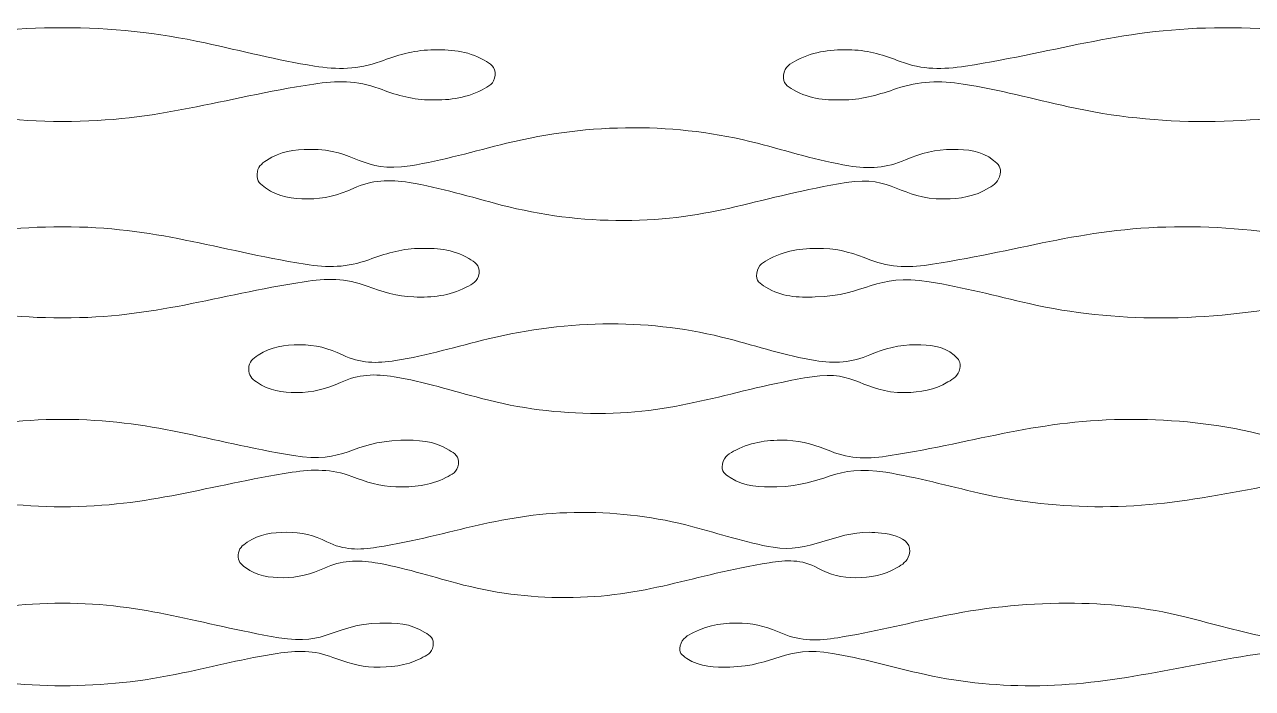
# Model space of a CAD drawing. Header units: centimetres. Extents: x -29.7 to 21.6, y -14.4 to 13.7.
# Drawn here: x -14.501 to -11.271, y -12.594 to -10.849 of the extents above; entities that cross this region are included whole.
import ezdxf

# ---------------------------------------------------------------- set-up
doc = ezdxf.new("R2010")
doc.units = ezdxf.units.CM
doc.header["$MEASUREMENT"] = 0
doc.layers.add('Layer 1', color=7, linetype='Continuous')

msp = doc.modelspace()

# ---------------------------------------------------------------- linework, layer by layer
at = {"layer": 'Layer 1', "color": 1, "lineweight": 9}
for points, knots in [([(-9.41625, -4.44965), (-9.41625, -7.29819), (-9.41625, -8.72246), (-9.66551, -10.14675), (-9.66551, -10.14675), (-9.91477, -11.57102), (-10.41326, -12.99531), (-12.40724, -14.41959)], [0, 0, 0, 0, 0.3333333, 0.3333333, 0.3333333, 0.3333333, 1, 1, 1, 1]), ([(-15.53915, -10.98202), (-15.54049, -10.95917), (-15.52652, -10.95226), (-15.51025, -10.94284), (-15.51025, -10.94284), (-15.46466, -10.91644), (-15.41989, -10.9144), (-15.37014, -10.91562), (-15.37014, -10.91562), (-15.32305, -10.91676), (-15.28092, -10.9304), (-15.23769, -10.94597), (-15.23769, -10.94597), (-15.17904, -10.96714), (-15.12422, -10.96789), (-15.06393, -10.95822), (-15.06393, -10.95822), (-14.96686, -10.94268), (-14.87201, -10.918), (-14.77622, -10.89717), (-14.77622, -10.89717), (-14.65195, -10.87016), (-14.52833, -10.8573), (-14.40121, -10.8573)], [0, 0, 0, 0, 0.1428571, 0.1428571, 0.1428571, 0.1428571, 0.2857143, 0.2857143, 0.2857143, 0.2857143, 0.4285714, 0.4285714, 0.4285714, 0.4285714, 0.5714286, 0.5714286, 0.5714286, 0.5714286, 0.7142857, 0.7142857, 0.7142857, 0.7142857, 1, 1, 1, 1]), ([(-13.26331, -10.98202), (-13.26194, -10.95917), (-13.27595, -10.95226), (-13.29225, -10.94284), (-13.29225, -10.94284), (-13.3378, -10.91644), (-13.38261, -10.9144), (-13.43236, -10.91562), (-13.43236, -10.91562), (-13.47939, -10.91676), (-13.52154, -10.9304), (-13.56478, -10.94597), (-13.56478, -10.94597), (-13.62346, -10.96714), (-13.67828, -10.96789), (-13.73853, -10.95822), (-13.73853, -10.95822), (-13.8356, -10.94268), (-13.93049, -10.918), (-14.02628, -10.89717), (-14.02628, -10.89717), (-14.15055, -10.87016), (-14.27417, -10.8573), (-14.40121, -10.8573)], [0, 0, 0, 0, 0.1428571, 0.1428571, 0.1428571, 0.1428571, 0.2857143, 0.2857143, 0.2857143, 0.2857143, 0.4285714, 0.4285714, 0.4285714, 0.4285714, 0.5714286, 0.5714286, 0.5714286, 0.5714286, 0.7142857, 0.7142857, 0.7142857, 0.7142857, 1, 1, 1, 1]), ([(-12.5047, -10.98202), (-12.50238, -10.95846), (-12.48694, -10.95204), (-12.46955, -10.94284), (-12.46955, -10.94284), (-12.42246, -10.91788), (-12.37624, -10.91435), (-12.32516, -10.91562), (-12.32516, -10.91562), (-12.27953, -10.91676), (-12.23908, -10.93009), (-12.19755, -10.94597), (-12.19755, -10.94597), (-12.13939, -10.96821), (-12.0853, -10.96753), (-12.02572, -10.95822), (-12.02572, -10.95822), (-11.77525, -10.91911), (-11.60592, -10.8573), (-11.34697, -10.8573)], [0, 0, 0, 0, 0.1666667, 0.1666667, 0.1666667, 0.1666667, 0.3333333, 0.3333333, 0.3333333, 0.3333333, 0.5, 0.5, 0.5, 0.5, 0.6666667, 0.6666667, 0.6666667, 0.6666667, 1, 1, 1, 1]), ([(-10.22887, -10.98202), (-10.22419, -10.96055), (-10.23617, -10.95267), (-10.25159, -10.94284), (-10.25159, -10.94284), (-10.29557, -10.91477), (-10.33894, -10.91444), (-10.38734, -10.91562), (-10.38734, -10.91562), (-10.52883, -10.91909), (-10.55046, -10.98282), (-10.70032, -10.95822), (-10.70032, -10.95822), (-10.79422, -10.94278), (-10.8858, -10.918), (-10.97832, -10.89717), (-10.97832, -10.89717), (-11.1005, -10.86969), (-11.22198, -10.8573), (-11.34697, -10.8573)], [0, 0, 0, 0, 0.1666667, 0.1666667, 0.1666667, 0.1666667, 0.3333333, 0.3333333, 0.3333333, 0.3333333, 0.5, 0.5, 0.5, 0.5, 0.6666667, 0.6666667, 0.6666667, 0.6666667, 1, 1, 1, 1]), ([(-15.53915, -10.98202), (-15.53728, -11.00529), (-15.52194, -11.01135), (-15.50495, -11.02032), (-15.50495, -11.02032), (-15.45844, -11.04488), (-15.41278, -11.04816), (-15.36235, -11.04694), (-15.36235, -11.04694), (-15.31666, -11.04583), (-15.27588, -11.03262), (-15.23406, -11.01724), (-15.23406, -11.01724), (-15.17586, -10.99586), (-15.1216, -10.99604), (-15.062, -11.00529), (-15.062, -11.00529), (-14.81729, -11.04322), (-14.6543, -11.10397), (-14.40121, -11.10397)], [0, 0, 0, 0, 0.1666667, 0.1666667, 0.1666667, 0.1666667, 0.3333333, 0.3333333, 0.3333333, 0.3333333, 0.5, 0.5, 0.5, 0.5, 0.6666667, 0.6666667, 0.6666667, 0.6666667, 1, 1, 1, 1]), ([(-13.26331, -10.98202), (-13.26521, -11.00529), (-13.28053, -11.01135), (-13.29752, -11.02032), (-13.29752, -11.02032), (-13.34405, -11.04488), (-13.38975, -11.04816), (-13.44015, -11.04694), (-13.44015, -11.04694), (-13.4858, -11.04583), (-13.52662, -11.03262), (-13.56844, -11.01724), (-13.56844, -11.01724), (-13.62657, -10.99586), (-13.68087, -10.99604), (-13.74046, -11.00529), (-13.74046, -11.00529), (-13.98521, -11.04322), (-14.14819, -11.10397), (-14.40121, -11.10397)], [0, 0, 0, 0, 0.1666667, 0.1666667, 0.1666667, 0.1666667, 0.3333333, 0.3333333, 0.3333333, 0.3333333, 0.5, 0.5, 0.5, 0.5, 0.6666667, 0.6666667, 0.6666667, 0.6666667, 1, 1, 1, 1]), ([(-12.5047, -10.98202), (-12.50768, -11.00408), (-12.49443, -11.01101), (-12.47879, -11.02032), (-12.47879, -11.02032), (-12.43428, -11.04682), (-12.39048, -11.04812), (-12.34188, -11.04694), (-12.34188, -11.04694), (-12.29423, -11.04578), (-12.25126, -11.03226), (-12.20721, -11.01724), (-12.20721, -11.01724), (-12.14829, -10.9972), (-12.09311, -10.99557), (-12.03256, -11.00529), (-12.03256, -11.00529), (-11.93913, -11.02028), (-11.84791, -11.04446), (-11.75578, -11.06499), (-11.75578, -11.06499), (-11.6356, -11.09176), (-11.51605, -11.10397), (-11.39309, -11.10397)], [0, 0, 0, 0, 0.1428571, 0.1428571, 0.1428571, 0.1428571, 0.2857143, 0.2857143, 0.2857143, 0.2857143, 0.4285714, 0.4285714, 0.4285714, 0.4285714, 0.5714286, 0.5714286, 0.5714286, 0.5714286, 0.7142857, 0.7142857, 0.7142857, 0.7142857, 1, 1, 1, 1]), ([(-10.22887, -10.98202), (-10.23574, -11.00526), (-10.2527, -11.01148), (-10.27132, -11.02032), (-10.27132, -11.02032), (-10.31985, -11.04331), (-10.36748, -11.04824), (-10.41971, -11.04694), (-10.41971, -11.04694), (-10.4634, -11.04588), (-10.50199, -11.03308), (-10.54159, -11.01724), (-10.54159, -11.01724), (-10.59906, -10.9943), (-10.65241, -10.99649), (-10.71105, -11.00529), (-10.71105, -11.00529), (-10.96247, -11.04299), (-11.13365, -11.10397), (-11.39309, -11.10397)], [0, 0, 0, 0, 0.1666667, 0.1666667, 0.1666667, 0.1666667, 0.3333333, 0.3333333, 0.3333333, 0.3333333, 0.5, 0.5, 0.5, 0.5, 0.6666667, 0.6666667, 0.6666667, 0.6666667, 1, 1, 1, 1]), ([(-12.89892, -11.12024), (-13.01287, -11.12024), (-13.12278, -11.13406), (-13.23341, -11.16111), (-13.23341, -11.16111), (-13.31748, -11.18168), (-13.40035, -11.20644), (-13.48623, -11.22019), (-13.48623, -11.22019), (-13.61521, -11.24085), (-13.62791, -11.17571), (-13.75031, -11.17718), (-13.75031, -11.17718), (-13.79152, -11.17768), (-13.82795, -11.18155), (-13.86411, -11.20589), (-13.86411, -11.20589), (-13.87799, -11.21518), (-13.88862, -11.2232), (-13.88934, -11.24222)], [0, 0, 0, 0, 0.1666667, 0.1666667, 0.1666667, 0.1666667, 0.3333333, 0.3333333, 0.3333333, 0.3333333, 0.5, 0.5, 0.5, 0.5, 0.6666667, 0.6666667, 0.6666667, 0.6666667, 1, 1, 1, 1]), ([(-12.89892, -11.12024), (-12.78781, -11.12024), (-12.68092, -11.13333), (-12.57327, -11.16111), (-12.57327, -11.16111), (-12.49344, -11.18173), (-12.41493, -11.20662), (-12.33314, -11.22019), (-12.33314, -11.22019), (-12.28025, -11.22898), (-12.23378, -11.22617), (-12.18367, -11.20463), (-12.18367, -11.20463), (-12.14348, -11.18731), (-12.10428, -11.17664), (-12.0598, -11.17718), (-12.0598, -11.17718), (-12.02042, -11.17764), (-11.9859, -11.17936), (-11.95218, -11.20589), (-11.95218, -11.20589), (-11.93955, -11.2158), (-11.93159, -11.22449), (-11.93478, -11.24222)], [0, 0, 0, 0, 0.1428571, 0.1428571, 0.1428571, 0.1428571, 0.2857143, 0.2857143, 0.2857143, 0.2857143, 0.4285714, 0.4285714, 0.4285714, 0.4285714, 0.5714286, 0.5714286, 0.5714286, 0.5714286, 0.7142857, 0.7142857, 0.7142857, 0.7142857, 1, 1, 1, 1]), ([(-13.88934, -11.24222), (-13.89004, -11.26082), (-13.88028, -11.26904), (-13.86696, -11.27854), (-13.86696, -11.27854), (-13.83197, -11.30348), (-13.7966, -11.30675), (-13.75631, -11.30725), (-13.75631, -11.30725), (-13.71307, -11.30775), (-13.6753, -11.29739), (-13.63652, -11.2798), (-13.63652, -11.2798), (-13.58704, -11.25737), (-13.54127, -11.25565), (-13.48908, -11.26424), (-13.48908, -11.26424), (-13.40667, -11.27779), (-13.32747, -11.30253), (-13.24701, -11.3233), (-13.24701, -11.3233), (-13.14065, -11.35078), (-13.03504, -11.36418), (-12.9252, -11.36418)], [0, 0, 0, 0, 0.1428571, 0.1428571, 0.1428571, 0.1428571, 0.2857143, 0.2857143, 0.2857143, 0.2857143, 0.4285714, 0.4285714, 0.4285714, 0.4285714, 0.5714286, 0.5714286, 0.5714286, 0.5714286, 0.7142857, 0.7142857, 0.7142857, 0.7142857, 1, 1, 1, 1]), ([(-11.93478, -11.24222), (-11.93824, -11.26152), (-11.95025, -11.26941), (-11.96502, -11.27854), (-11.96502, -11.27854), (-12.00236, -11.30161), (-12.03967, -11.30674), (-12.08182, -11.30725), (-12.08182, -11.30725), (-12.19977, -11.30863), (-12.21545, -11.24449), (-12.33978, -11.26424), (-12.33978, -11.26424), (-12.5607, -11.29932), (-12.69525, -11.36418), (-12.9252, -11.36418)], [0, 0, 0, 0, 0.2, 0.2, 0.2, 0.2, 0.4, 0.4, 0.4, 0.4, 0.6, 0.6, 0.6, 0.6, 1, 1, 1, 1]), ([(-15.49709, -11.5024), (-15.49886, -11.48045), (-15.48573, -11.47341), (-15.4701, -11.46411), (-15.4701, -11.46411), (-15.4264, -11.43809), (-15.38343, -11.43628), (-15.33555, -11.43747), (-15.33555, -11.43747), (-15.28993, -11.43861), (-15.24917, -11.45197), (-15.20738, -11.46716), (-15.20738, -11.46716), (-15.15076, -11.48776), (-15.09797, -11.48863), (-15.03975, -11.47914), (-15.03975, -11.47914), (-14.80299, -11.44058), (-14.64671, -11.38044), (-14.40121, -11.38044)], [0, 0, 0, 0, 0.1666667, 0.1666667, 0.1666667, 0.1666667, 0.3333333, 0.3333333, 0.3333333, 0.3333333, 0.5, 0.5, 0.5, 0.5, 0.6666667, 0.6666667, 0.6666667, 0.6666667, 1, 1, 1, 1]), ([(-13.30541, -11.5024), (-13.30364, -11.48045), (-13.31676, -11.47341), (-13.33241, -11.46411), (-13.33241, -11.46411), (-13.3761, -11.43809), (-13.41907, -11.43628), (-13.46696, -11.43747), (-13.46696, -11.43747), (-13.51255, -11.43861), (-13.55329, -11.45197), (-13.59511, -11.46716), (-13.59511, -11.46716), (-13.6517, -11.48776), (-13.70449, -11.48863), (-13.76275, -11.47914), (-13.76275, -11.47914), (-13.99954, -11.44058), (-14.15578, -11.38044), (-14.40121, -11.38044)], [0, 0, 0, 0, 0.1666667, 0.1666667, 0.1666667, 0.1666667, 0.3333333, 0.3333333, 0.3333333, 0.3333333, 0.5, 0.5, 0.5, 0.5, 0.6666667, 0.6666667, 0.6666667, 0.6666667, 1, 1, 1, 1]), ([(-12.57481, -11.5024), (-12.57173, -11.47956), (-12.55665, -11.4731), (-12.53953, -11.46411), (-12.53953, -11.46411), (-12.4938, -11.43999), (-12.44896, -11.43623), (-12.39929, -11.43747), (-12.39929, -11.43747), (-12.35563, -11.43858), (-12.3171, -11.45155), (-12.27747, -11.46716), (-12.27747, -11.46716), (-12.2216, -11.48922), (-12.16973, -11.48815), (-12.11246, -11.47914), (-12.11246, -11.47914), (-11.86892, -11.44081), (-11.70459, -11.38044), (-11.45268, -11.38044)], [0, 0, 0, 0, 0.1666667, 0.1666667, 0.1666667, 0.1666667, 0.3333333, 0.3333333, 0.3333333, 0.3333333, 0.5, 0.5, 0.5, 0.5, 0.6666667, 0.6666667, 0.6666667, 0.6666667, 1, 1, 1, 1]), ([(-10.38311, -11.5024), (-10.37722, -11.48254), (-10.38728, -11.47406), (-10.40191, -11.46411), (-10.40191, -11.46411), (-10.44347, -11.43572), (-10.48461, -11.43633), (-10.53066, -11.43747), (-10.53066, -11.43747), (-10.66904, -11.44091), (-10.68863, -11.50392), (-10.83546, -11.47914), (-10.83546, -11.47914), (-10.92464, -11.46408), (-11.0115, -11.4398), (-11.09938, -11.41944), (-11.09938, -11.41944), (-11.21642, -11.39233), (-11.33277, -11.38044), (-11.45268, -11.38044)], [0, 0, 0, 0, 0.1666667, 0.1666667, 0.1666667, 0.1666667, 0.3333333, 0.3333333, 0.3333333, 0.3333333, 0.5, 0.5, 0.5, 0.5, 0.6666667, 0.6666667, 0.6666667, 0.6666667, 1, 1, 1, 1]), ([(-15.49709, -11.5024), (-15.49467, -11.52489), (-15.47975, -11.53074), (-15.46319, -11.53939), (-15.46319, -11.53939), (-15.41822, -11.56285), (-15.3741, -11.56625), (-15.32537, -11.56507), (-15.32537, -11.56507), (-15.28161, -11.564), (-15.24263, -11.55128), (-15.20257, -11.53641), (-15.20257, -11.53641), (-15.14664, -11.51565), (-15.09453, -11.51599), (-15.03723, -11.52486), (-15.03723, -11.52486), (-14.80142, -11.56143), (-14.64508, -11.62009), (-14.40121, -11.62009)], [0, 0, 0, 0, 0.1666667, 0.1666667, 0.1666667, 0.1666667, 0.3333333, 0.3333333, 0.3333333, 0.3333333, 0.5, 0.5, 0.5, 0.5, 0.6666667, 0.6666667, 0.6666667, 0.6666667, 1, 1, 1, 1]), ([(-13.30541, -11.5024), (-13.30783, -11.52489), (-13.32278, -11.53074), (-13.33931, -11.53939), (-13.33931, -11.53939), (-13.38428, -11.56285), (-13.4284, -11.56625), (-13.47713, -11.56507), (-13.47713, -11.56507), (-13.52089, -11.564), (-13.5599, -11.55128), (-13.5999, -11.53641), (-13.5999, -11.53641), (-13.6558, -11.51565), (-13.70796, -11.51599), (-13.76524, -11.52486), (-13.76524, -11.52486), (-14.00105, -11.56143), (-14.15739, -11.62009), (-14.40121, -11.62009)], [0, 0, 0, 0, 0.1666667, 0.1666667, 0.1666667, 0.1666667, 0.3333333, 0.3333333, 0.3333333, 0.3333333, 0.5, 0.5, 0.5, 0.5, 0.6666667, 0.6666667, 0.6666667, 0.6666667, 1, 1, 1, 1]), ([(-12.57481, -11.5024), (-12.57857, -11.52326), (-12.56637, -11.53026), (-12.55151, -11.53939), (-12.55151, -11.53939), (-12.50919, -11.56539), (-12.46749, -11.5662), (-12.42108, -11.56507), (-12.42108, -11.56507), (-12.28716, -11.56181), (-12.26311, -11.50186), (-12.12142, -11.52486), (-12.12142, -11.52486), (-12.03263, -11.53927), (-11.94609, -11.56262), (-11.85867, -11.58247), (-11.85867, -11.58247), (-11.74409, -11.60848), (-11.63014, -11.62009), (-11.51284, -11.62009)], [0, 0, 0, 0, 0.1666667, 0.1666667, 0.1666667, 0.1666667, 0.3333333, 0.3333333, 0.3333333, 0.3333333, 0.5, 0.5, 0.5, 0.5, 0.6666667, 0.6666667, 0.6666667, 0.6666667, 1, 1, 1, 1]), ([(-10.38311, -11.5024), (-10.39185, -11.52449), (-10.40888, -11.53087), (-10.42766, -11.53939), (-10.42766, -11.53939), (-10.47519, -11.56095), (-10.52182, -11.56632), (-10.57285, -11.56507), (-10.57285, -11.56507), (-10.61408, -11.56407), (-10.65028, -11.55186), (-10.68739, -11.53641), (-10.68739, -11.53641), (-10.74244, -11.51353), (-10.79333, -11.51654), (-10.84943, -11.52486), (-10.84943, -11.52486), (-10.94903, -11.53965), (-11.04678, -11.56269), (-11.14533, -11.58247), (-11.14533, -11.58247), (-11.26715, -11.60694), (-11.3884, -11.62009), (-11.51284, -11.62009)], [0, 0, 0, 0, 0.1428571, 0.1428571, 0.1428571, 0.1428571, 0.2857143, 0.2857143, 0.2857143, 0.2857143, 0.4285714, 0.4285714, 0.4285714, 0.4285714, 0.5714286, 0.5714286, 0.5714286, 0.5714286, 0.7142857, 0.7142857, 0.7142857, 0.7142857, 1, 1, 1, 1]), ([(-12.95927, -11.6358), (-13.06908, -11.6358), (-13.17489, -11.64919), (-13.28145, -11.67525), (-13.28145, -11.67525), (-13.36251, -11.69505), (-13.44237, -11.71894), (-13.52514, -11.73224), (-13.52514, -11.73224), (-13.57459, -11.74021), (-13.61789, -11.73985), (-13.66476, -11.7172), (-13.66476, -11.7172), (-13.70112, -11.69967), (-13.73657, -11.69023), (-13.77735, -11.69074), (-13.77735, -11.69074), (-13.81701, -11.69123), (-13.852, -11.69507), (-13.88679, -11.71842), (-13.88679, -11.71842), (-13.90017, -11.72741), (-13.91045, -11.73516), (-13.91137, -11.7535)], [0, 0, 0, 0, 0.1428571, 0.1428571, 0.1428571, 0.1428571, 0.2857143, 0.2857143, 0.2857143, 0.2857143, 0.4285714, 0.4285714, 0.4285714, 0.4285714, 0.5714286, 0.5714286, 0.5714286, 0.5714286, 0.7142857, 0.7142857, 0.7142857, 0.7142857, 1, 1, 1, 1]), ([(-12.95927, -11.6358), (-12.8532, -11.6358), (-12.75118, -11.64823), (-12.64848, -11.67525), (-12.64848, -11.67525), (-12.57291, -11.69511), (-12.49865, -11.71917), (-12.42115, -11.73224), (-12.42115, -11.73224), (-12.37016, -11.74084), (-12.32542, -11.73766), (-12.2772, -11.7172), (-12.2772, -11.7172), (-12.23817, -11.70067), (-12.20017, -11.6902), (-12.15703, -11.69074), (-12.15703, -11.69074), (-12.11975, -11.69118), (-12.08713, -11.69215), (-12.05554, -11.71842), (-12.05554, -11.71842), (-12.04369, -11.72827), (-12.03708, -11.73695), (-12.04101, -11.7535)], [0, 0, 0, 0, 0.1428571, 0.1428571, 0.1428571, 0.1428571, 0.2857143, 0.2857143, 0.2857143, 0.2857143, 0.4285714, 0.4285714, 0.4285714, 0.4285714, 0.5714286, 0.5714286, 0.5714286, 0.5714286, 0.7142857, 0.7142857, 0.7142857, 0.7142857, 1, 1, 1, 1]), ([(-13.91137, -11.7535), (-13.91229, -11.77127), (-13.90313, -11.77932), (-13.89043, -11.78854), (-13.89043, -11.78854), (-13.85718, -11.8127), (-13.82357, -11.81578), (-13.7851, -11.81624), (-13.7851, -11.81624), (-13.74357, -11.81673), (-13.70734, -11.80665), (-13.67013, -11.78976), (-13.67013, -11.78976), (-13.62274, -11.76825), (-13.57891, -11.76639), (-13.52884, -11.77474), (-13.52884, -11.77474), (-13.45052, -11.78778), (-13.37535, -11.81166), (-13.29899, -11.83172), (-13.29899, -11.83172), (-13.19793, -11.85829), (-13.09761, -11.87118), (-12.99314, -11.87118)], [0, 0, 0, 0, 0.1428571, 0.1428571, 0.1428571, 0.1428571, 0.2857143, 0.2857143, 0.2857143, 0.2857143, 0.4285714, 0.4285714, 0.4285714, 0.4285714, 0.5714286, 0.5714286, 0.5714286, 0.5714286, 0.7142857, 0.7142857, 0.7142857, 0.7142857, 1, 1, 1, 1]), ([(-12.04101, -11.7535), (-12.04546, -11.77205), (-12.05747, -11.77978), (-12.07207, -11.78854), (-12.07207, -11.78854), (-12.10833, -11.81033), (-12.1445, -11.81574), (-12.18534, -11.81624), (-12.18534, -11.81624), (-12.29685, -11.81758), (-12.31207, -11.75605), (-12.42966, -11.77474), (-12.42966, -11.77474), (-12.64256, -11.80858), (-12.77144, -11.87118), (-12.99314, -11.87118)], [0, 0, 0, 0, 0.2, 0.2, 0.2, 0.2, 0.4, 0.4, 0.4, 0.4, 0.6, 0.6, 0.6, 0.6, 1, 1, 1, 1]), ([(-15.44293, -12.00456), (-15.44519, -11.98377), (-15.43311, -11.9767), (-15.41825, -11.96759), (-15.41825, -11.96759), (-15.37698, -11.94225), (-15.33634, -11.94077), (-15.29087, -11.94191), (-15.29087, -11.94191), (-15.16159, -11.94519), (-15.14582, -12.00485), (-15.00856, -11.98211), (-15.00856, -11.98211), (-14.78299, -11.94473), (-14.63532, -11.88687), (-14.40121, -11.88687)], [0, 0, 0, 0, 0.2, 0.2, 0.2, 0.2, 0.4, 0.4, 0.4, 0.4, 0.6, 0.6, 0.6, 0.6, 1, 1, 1, 1]), ([(-13.35954, -12.00456), (-13.35731, -11.98377), (-13.36935, -11.9767), (-13.38422, -11.96759), (-13.38422, -11.96759), (-13.42549, -11.94225), (-13.46617, -11.94077), (-13.51162, -11.94191), (-13.51162, -11.94191), (-13.64087, -11.94519), (-13.65664, -12.00485), (-13.79395, -11.98211), (-13.79395, -11.98211), (-14.01948, -11.94473), (-14.16714, -11.88687), (-14.40121, -11.88687)], [0, 0, 0, 0, 0.2, 0.2, 0.2, 0.2, 0.4, 0.4, 0.4, 0.4, 0.6, 0.6, 0.6, 0.6, 1, 1, 1, 1]), ([(-12.66507, -12.00456), (-12.66115, -11.9827), (-12.64645, -11.97629), (-12.62976, -11.96759), (-12.62976, -11.96759), (-12.58587, -11.94467), (-12.54277, -11.94071), (-12.49498, -11.94191), (-12.49498, -11.94191), (-12.45381, -11.94296), (-12.41768, -11.95536), (-12.3806, -11.97055), (-12.3806, -11.97055), (-12.32758, -11.99225), (-12.27855, -11.99069), (-12.22422, -11.98211), (-12.22422, -11.98211), (-11.99002, -11.94508), (-11.83187, -11.88687), (-11.58952, -11.88687)], [0, 0, 0, 0, 0.1666667, 0.1666667, 0.1666667, 0.1666667, 0.3333333, 0.3333333, 0.3333333, 0.3333333, 0.5, 0.5, 0.5, 0.5, 0.6666667, 0.6666667, 0.6666667, 0.6666667, 1, 1, 1, 1]), ([(-10.58168, -12.00456), (-10.55901, -11.94721), (-10.67869, -11.94096), (-10.71571, -11.94191), (-10.71571, -11.94191), (-10.84871, -11.94526), (-10.86818, -12.00672), (-11.00961, -11.98211), (-11.00961, -11.98211), (-11.0929, -11.96761), (-11.17381, -11.94413), (-11.25576, -11.92451), (-11.25576, -11.92451), (-11.36628, -11.89806), (-11.47618, -11.88687), (-11.58952, -11.88687)], [0, 0, 0, 0, 0.2, 0.2, 0.2, 0.2, 0.4, 0.4, 0.4, 0.4, 0.6, 0.6, 0.6, 0.6, 1, 1, 1, 1]), ([(-15.44293, -12.00456), (-15.43995, -12.02596), (-15.42555, -12.03153), (-15.40965, -12.03971), (-15.40965, -12.03971), (-15.36671, -12.06179), (-15.32458, -12.06528), (-15.27807, -12.06414), (-15.27807, -12.06414), (-15.23674, -12.06312), (-15.19998, -12.05107), (-15.16222, -12.03689), (-15.16222, -12.03689), (-15.1092, -12.01699), (-15.05974, -12.01751), (-15.00541, -12.02591), (-15.00541, -12.02591), (-14.78119, -12.06062), (-14.6331, -12.11646), (-14.40121, -12.11646)], [0, 0, 0, 0, 0.1666667, 0.1666667, 0.1666667, 0.1666667, 0.3333333, 0.3333333, 0.3333333, 0.3333333, 0.5, 0.5, 0.5, 0.5, 0.6666667, 0.6666667, 0.6666667, 0.6666667, 1, 1, 1, 1]), ([(-13.35954, -12.00456), (-13.36251, -12.02596), (-13.37691, -12.03153), (-13.39286, -12.03971), (-13.39286, -12.03971), (-13.4358, -12.06179), (-13.47792, -12.06528), (-13.52439, -12.06414), (-13.52439, -12.06414), (-13.56569, -12.06312), (-13.60251, -12.05107), (-13.64025, -12.03689), (-13.64025, -12.03689), (-13.6933, -12.01699), (-13.74272, -12.01751), (-13.79705, -12.02591), (-13.79705, -12.02591), (-14.02127, -12.06062), (-14.16937, -12.11646), (-14.40121, -12.11646)], [0, 0, 0, 0, 0.1666667, 0.1666667, 0.1666667, 0.1666667, 0.3333333, 0.3333333, 0.3333333, 0.3333333, 0.5, 0.5, 0.5, 0.5, 0.6666667, 0.6666667, 0.6666667, 0.6666667, 1, 1, 1, 1]), ([(-12.66507, -12.00456), (-12.66955, -12.02387), (-12.65869, -12.03091), (-12.64485, -12.03971), (-12.64485, -12.03971), (-12.60512, -12.06498), (-12.566, -12.0652), (-12.52238, -12.06414), (-12.52238, -12.06414), (-12.39422, -12.06103), (-12.37114, -12.00364), (-12.23548, -12.02591), (-12.23548, -12.02591), (-12.15248, -12.03954), (-12.07164, -12.06179), (-11.98998, -12.08068), (-11.98998, -12.08068), (-11.88234, -12.10563), (-11.77532, -12.11646), (-11.66503, -12.11646)], [0, 0, 0, 0, 0.1666667, 0.1666667, 0.1666667, 0.1666667, 0.3333333, 0.3333333, 0.3333333, 0.3333333, 0.5, 0.5, 0.5, 0.5, 0.6666667, 0.6666667, 0.6666667, 0.6666667, 1, 1, 1, 1]), ([(-10.58168, -12.00456), (-10.59219, -12.02511), (-10.60924, -12.03159), (-10.62809, -12.03971), (-10.62809, -12.03971), (-10.67414, -12.05961), (-10.71934, -12.06536), (-10.76869, -12.06414), (-10.76869, -12.06414), (-10.80692, -12.06319), (-10.84024, -12.05182), (-10.87441, -12.03689), (-10.87441, -12.03689), (-10.92641, -12.01425), (-10.97429, -12.01817), (-11.02715, -12.02591), (-11.02715, -12.02591), (-11.23962, -12.05702), (-11.44601, -12.11646), (-11.66503, -12.11646)], [0, 0, 0, 0, 0.1666667, 0.1666667, 0.1666667, 0.1666667, 0.3333333, 0.3333333, 0.3333333, 0.3333333, 0.5, 0.5, 0.5, 0.5, 0.6666667, 0.6666667, 0.6666667, 0.6666667, 1, 1, 1, 1]), ([(-13.03588, -12.13141), (-13.24623, -12.13141), (-13.37214, -12.19052), (-13.57413, -12.2231), (-13.57413, -12.2231), (-13.62071, -12.23061), (-13.66143, -12.23051), (-13.7056, -12.20881), (-13.7056, -12.20881), (-13.73975, -12.19206), (-13.77303, -12.18317), (-13.81148, -12.18365), (-13.81148, -12.18365), (-13.84915, -12.1841), (-13.88234, -12.1879), (-13.91536, -12.20995), (-13.91536, -12.20995), (-13.92813, -12.2185), (-13.93795, -12.22591), (-13.93906, -12.24331)], [0, 0, 0, 0, 0.1666667, 0.1666667, 0.1666667, 0.1666667, 0.3333333, 0.3333333, 0.3333333, 0.3333333, 0.5, 0.5, 0.5, 0.5, 0.6666667, 0.6666667, 0.6666667, 0.6666667, 1, 1, 1, 1]), ([(-13.03588, -12.13141), (-12.93607, -12.13141), (-12.84017, -12.14302), (-12.74359, -12.1689), (-12.74359, -12.1689), (-12.67322, -12.18777), (-12.6041, -12.2107), (-12.53183, -12.2231), (-12.53183, -12.2231), (-12.43947, -12.23896), (-12.36718, -12.18257), (-12.2798, -12.18365), (-12.2798, -12.18365), (-12.24547, -12.18406), (-12.15834, -12.19124), (-12.17441, -12.24331)], [0, 0, 0, 0, 0.2, 0.2, 0.2, 0.2, 0.4, 0.4, 0.4, 0.4, 0.6, 0.6, 0.6, 0.6, 1, 1, 1, 1]), ([(-13.93906, -12.24331), (-13.94014, -12.26005), (-13.93176, -12.26779), (-13.91981, -12.27663), (-13.91981, -12.27663), (-13.88873, -12.2997), (-13.85718, -12.30255), (-13.82104, -12.30297), (-13.82104, -12.30297), (-13.78174, -12.30345), (-13.74746, -12.29374), (-13.71222, -12.2778), (-13.71222, -12.2778), (-13.66744, -12.25751), (-13.62604, -12.25552), (-13.57869, -12.26351), (-13.57869, -12.26351), (-13.50537, -12.27587), (-13.43518, -12.29859), (-13.3638, -12.3177), (-13.3638, -12.3177), (-13.26927, -12.34303), (-13.17541, -12.35521), (-13.07755, -12.35521)], [0, 0, 0, 0, 0.1428571, 0.1428571, 0.1428571, 0.1428571, 0.2857143, 0.2857143, 0.2857143, 0.2857143, 0.4285714, 0.4285714, 0.4285714, 0.4285714, 0.5714286, 0.5714286, 0.5714286, 0.5714286, 0.7142857, 0.7142857, 0.7142857, 0.7142857, 1, 1, 1, 1]), ([(-12.17441, -12.24331), (-12.17981, -12.26084), (-12.19179, -12.26831), (-12.20606, -12.27663), (-12.20606, -12.27663), (-12.24085, -12.29685), (-12.27554, -12.30251), (-12.31465, -12.30297), (-12.31465, -12.30297), (-12.35111, -12.30342), (-12.3822, -12.29515), (-12.41408, -12.2778), (-12.41408, -12.2778), (-12.45725, -12.25427), (-12.49684, -12.2563), (-12.54231, -12.26351), (-12.54231, -12.26351), (-12.74477, -12.29566), (-12.86677, -12.35521), (-13.07755, -12.35521)], [0, 0, 0, 0, 0.1666667, 0.1666667, 0.1666667, 0.1666667, 0.3333333, 0.3333333, 0.3333333, 0.3333333, 0.5, 0.5, 0.5, 0.5, 0.6666667, 0.6666667, 0.6666667, 0.6666667, 1, 1, 1, 1]), ([(-15.37629, -12.48204), (-15.37901, -12.46272), (-15.36818, -12.45568), (-15.35437, -12.44688), (-15.35437, -12.44688), (-15.31598, -12.4225), (-15.27811, -12.42139), (-15.23566, -12.42247), (-15.23566, -12.42247), (-15.11303, -12.4256), (-15.10056, -12.4827), (-14.9701, -12.46069), (-14.9701, -12.46069), (-14.75851, -12.42499), (-14.62112, -12.37013), (-14.40121, -12.37013)], [0, 0, 0, 0, 0.2, 0.2, 0.2, 0.2, 0.4, 0.4, 0.4, 0.4, 0.6, 0.6, 0.6, 0.6, 1, 1, 1, 1]), ([(-13.4262, -12.48204), (-13.42352, -12.46272), (-13.43429, -12.45568), (-13.44814, -12.44688), (-13.44814, -12.44688), (-13.48655, -12.4225), (-13.52439, -12.42139), (-13.56684, -12.42247), (-13.56684, -12.42247), (-13.68947, -12.4256), (-13.70194, -12.4827), (-13.83236, -12.46069), (-13.83236, -12.46069), (-14.04399, -12.42499), (-14.18138, -12.37013), (-14.40121, -12.37013)], [0, 0, 0, 0, 0.2, 0.2, 0.2, 0.2, 0.4, 0.4, 0.4, 0.4, 0.6, 0.6, 0.6, 0.6, 1, 1, 1, 1]), ([(-12.77615, -12.48204), (-12.77138, -12.46146), (-12.75724, -12.45516), (-12.74114, -12.44688), (-12.74114, -12.44688), (-12.69947, -12.42551), (-12.65863, -12.42129), (-12.61333, -12.42247), (-12.61333, -12.42247), (-12.57517, -12.42345), (-12.54195, -12.43513), (-12.50778, -12.44972), (-12.50778, -12.44972), (-12.45829, -12.47082), (-12.4127, -12.46874), (-12.36204, -12.46069), (-12.36204, -12.46069), (-12.27246, -12.44649), (-12.18468, -12.42449), (-12.09613, -12.40592), (-12.09613, -12.40592), (-11.98455, -12.3825), (-11.87357, -12.37013), (-11.75942, -12.37013)], [0, 0, 0, 0, 0.1428571, 0.1428571, 0.1428571, 0.1428571, 0.2857143, 0.2857143, 0.2857143, 0.2857143, 0.4285714, 0.4285714, 0.4285714, 0.4285714, 0.5714286, 0.5714286, 0.5714286, 0.5714286, 0.7142857, 0.7142857, 0.7142857, 0.7142857, 1, 1, 1, 1]), ([(-10.82603, -12.48204), (-10.80057, -12.43224), (-10.91035, -12.4216), (-10.94451, -12.42247), (-10.94451, -12.42247), (-11.03974, -12.42488), (-11.12281, -12.47896), (-11.22424, -12.46069), (-11.22424, -12.46069), (-11.30056, -12.44696), (-11.37443, -12.42454), (-11.44941, -12.40592), (-11.44941, -12.40592), (-11.55201, -12.38041), (-11.65406, -12.37013), (-11.75942, -12.37013)], [0, 0, 0, 0, 0.2, 0.2, 0.2, 0.2, 0.4, 0.4, 0.4, 0.4, 0.6, 0.6, 0.6, 0.6, 1, 1, 1, 1]), ([(-15.37629, -12.48204), (-15.37283, -12.50208), (-15.35911, -12.50736), (-15.34396, -12.51504), (-15.34396, -12.51504), (-15.30361, -12.53551), (-15.26397, -12.53904), (-15.22027, -12.53796), (-15.22027, -12.53796), (-15.18189, -12.53701), (-15.14775, -12.52572), (-15.11273, -12.5124), (-15.11273, -12.5124), (-15.06321, -12.49355), (-15.01707, -12.49424), (-14.96634, -12.50209), (-14.96634, -12.50209), (-14.88229, -12.5151), (-14.80001, -12.53577), (-14.71701, -12.55349), (-14.71701, -12.55349), (-14.61238, -12.57587), (-14.50827, -12.58709), (-14.40121, -12.58709)], [0, 0, 0, 0, 0.1428571, 0.1428571, 0.1428571, 0.1428571, 0.2857143, 0.2857143, 0.2857143, 0.2857143, 0.4285714, 0.4285714, 0.4285714, 0.4285714, 0.5714286, 0.5714286, 0.5714286, 0.5714286, 0.7142857, 0.7142857, 0.7142857, 0.7142857, 1, 1, 1, 1]), ([(-13.4262, -12.48204), (-13.42971, -12.50208), (-13.44339, -12.50736), (-13.45851, -12.51504), (-13.45851, -12.51504), (-13.49889, -12.53551), (-13.53846, -12.53904), (-13.58219, -12.53796), (-13.58219, -12.53796), (-13.62061, -12.53701), (-13.65471, -12.52572), (-13.68973, -12.5124), (-13.68973, -12.5124), (-13.73928, -12.49355), (-13.7854, -12.49424), (-13.83613, -12.50209), (-13.83613, -12.50209), (-13.92021, -12.5151), (-14.00245, -12.53577), (-14.08545, -12.55349), (-14.08545, -12.55349), (-14.19012, -12.57587), (-14.2942, -12.58709), (-14.40121, -12.58709)], [0, 0, 0, 0, 0.1428571, 0.1428571, 0.1428571, 0.1428571, 0.2857143, 0.2857143, 0.2857143, 0.2857143, 0.4285714, 0.4285714, 0.4285714, 0.4285714, 0.5714286, 0.5714286, 0.5714286, 0.5714286, 0.7142857, 0.7142857, 0.7142857, 0.7142857, 1, 1, 1, 1]), ([(-12.77615, -12.48204), (-12.78126, -12.49952), (-12.77196, -12.50657), (-12.75921, -12.51504), (-12.75921, -12.51504), (-12.72264, -12.53932), (-12.68654, -12.53894), (-12.64619, -12.53796), (-12.64619, -12.53796), (-12.52546, -12.53502), (-12.5034, -12.48075), (-12.37556, -12.50209), (-12.37556, -12.50209), (-12.29926, -12.51483), (-12.22517, -12.53571), (-12.15019, -12.55349), (-12.15019, -12.55349), (-12.05079, -12.57709), (-11.95199, -12.58709), (-11.85008, -12.58709)], [0, 0, 0, 0, 0.1666667, 0.1666667, 0.1666667, 0.1666667, 0.3333333, 0.3333333, 0.3333333, 0.3333333, 0.5, 0.5, 0.5, 0.5, 0.6666667, 0.6666667, 0.6666667, 0.6666667, 1, 1, 1, 1]), ([(-10.82603, -12.48204), (-10.83801, -12.50075), (-10.85507, -12.50736), (-10.87375, -12.51504), (-10.87375, -12.51504), (-10.9178, -12.53311), (-10.96101, -12.53914), (-11.0081, -12.53796), (-11.0081, -12.53796), (-11.04289, -12.5371), (-11.0729, -12.52664), (-11.10374, -12.5124), (-11.10374, -12.5124), (-11.15204, -12.49005), (-11.19635, -12.49501), (-11.24535, -12.50209), (-11.24535, -12.50209), (-11.44683, -12.53119), (-11.64254, -12.58709), (-11.85008, -12.58709)], [0, 0, 0, 0, 0.1666667, 0.1666667, 0.1666667, 0.1666667, 0.3333333, 0.3333333, 0.3333333, 0.3333333, 0.5, 0.5, 0.5, 0.5, 0.6666667, 0.6666667, 0.6666667, 0.6666667, 1, 1, 1, 1])]:
    msp.add_open_spline(points, degree=3, knots=knots, dxfattribs=at)

doc.saveas('drawing.dxf')
